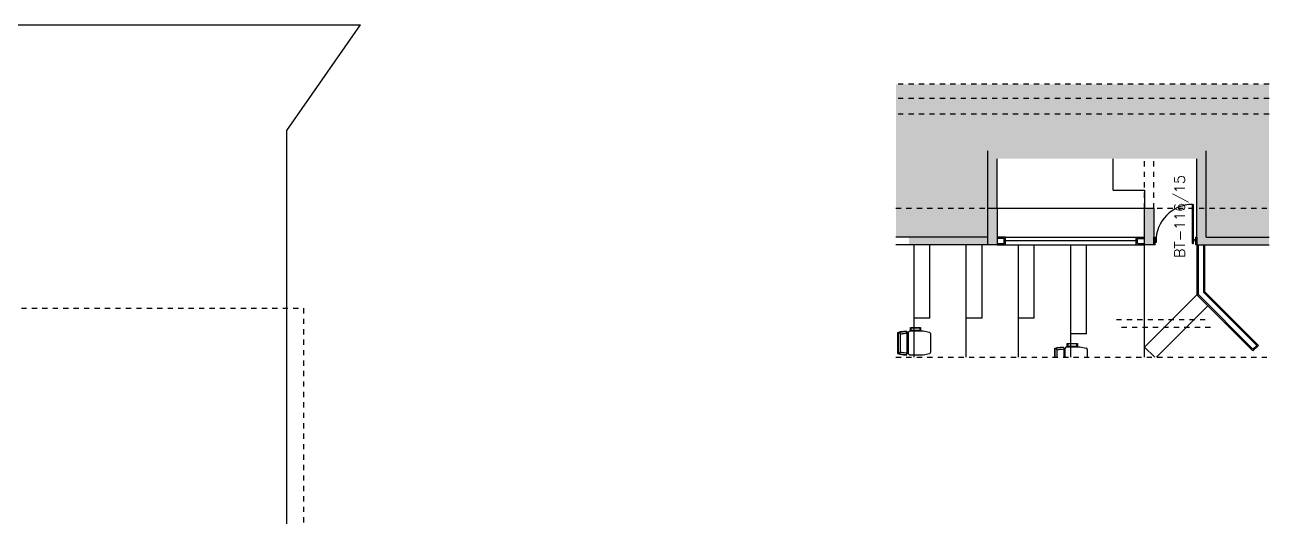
# Model space of a CAD drawing. Header units: metres. Extents: x -31 to 130, y -13 to 69.
# Drawn here: x 92.89 to 116.69, y 47.25 to 56.67 of the extents above; entities that cross this region are included whole.
import ezdxf

# ---------------------------------------------------------------- set-up
doc = ezdxf.new("R2010")
doc.units = ezdxf.units.M
doc.header["$LTSCALE"] = 0.002
doc.header["$MEASUREMENT"] = 0
doc.linetypes.add('DASHDOT', pattern=[1, 0.5, -0.25, 0, -0.25])
doc.linetypes.add('HIDDEN', pattern=[9.525, 6.35, -3.175])
for name, color, linetype in [('ar-alv', 2, 'CONTINUOUS'), ('ar-banc', 1, 'CONTINUOUS'), ('ar-cal', 2, 'CONTINUOUS'), ('ar-estc', 1, 'CONTINUOUS'), ('ar-piso', 1, 'CONTINUOUS'), ('ar-porta', 1, 'CONTINUOUS'), ('ar-proj', 1, 'HIDDEN'), ('ar-reboco', 2, 'CONTINUOUS'), ('DET-PIVO', 2, 'CONTINUOUS'), ('ENDEREÇO', 2, 'CONTINUOUS'), ('esq-01', 1, 'CONTINUOUS'), ('esq-02', 1, 'CONTINUOUS'), ('estc-01', 3, 'CONTINUOUS'), ('h-estc', 3, 'CONTINUOUS'), ('h-terra', 1, 'CONTINUOUS'), ('mob-aud1', 1, 'CONTINUOUS'), ('mob-aud2', 1, 'CONTINUOUS'), ('PROJ-MARCO', 1, 'HIDDEN'), ('ptm', 2, 'CONTINUOUS'), ('SIM', 1, 'CONTINUOUS')]:
    doc.layers.add(name, color=color, linetype=linetype)
doc.styles.add('UNB-100', font='simplex.shx', dxfattribs={"height": 0.2})

# ---------------------------------------------------------------- blocks, each defined once
blk = doc.blocks.new('plr01-01p')
at = {"layer": 'h-estc'}
blk.add_hatch(color=3, dxfattribs=at).paths.add_polyline_path([(0.09, 0.075), (-0.09, 0.075), (-0.09, -0.625), (0.09, -0.625)])
at = {"layer": 'estc-01', "color": 3}
blk.add_lwpolyline([(-0.09, 0.075), (-0.09, -0.625), (0.09, -0.625), (0.09, 0.075)], close=True, dxfattribs=at)
blk = doc.blocks.new('cad-aud-03p')
at = {"layer": 'mob-aud1', "color": 1}
for p, q in [((-0.2, 0), (0.2, 0)), ((-0.23, -0.236), (-0.23, -0.489)), ((-0.202, -0.178), (-0.209, -0.178)), ((-0.202, -0.178), (0.202, -0.178)), ((0.202, -0.207), (-0.202, -0.207)), ((0.202, -0.178), (0.209, -0.178)), ((0.23, -0.489), (0.23, -0.236)), ((-0.23, -0.489), (-0.205, -0.608)), ((-0.177, -0.63), (0.177, -0.63)), ((0.205, -0.608), (0.23, -0.489))]:
    blk.add_line(p, q, dxfattribs=at)
blk.add_lwpolyline([(-0.296, -0.44), (-0.233, -0.44), (-0.233, -0.245), (-0.296, -0.245)], close=True, dxfattribs=at)
for centre, start, end in [((-0.202, -0.236), 90, 180), ((0.202, -0.236), 360, 90), ((-0.177, -0.602), 192.2251, 270), ((0.177, -0.602), 270, 347.7749)]:
    blk.add_arc(centre, 0.0282, start, end, dxfattribs=at)
for points, knots in [([(-0.2, 0), (-0.204, -0.014), (-0.215, -0.046), (-0.223, -0.079), (-0.228, -0.166)], [0, 0, 0, 0, 0.0442844, 0.1009467, 0.1009467, 0.1009467, 0.1009467]), ([(-0.228, -0.166), (-0.227, -0.169), (-0.225, -0.178), (-0.216, -0.178), (-0.209, -0.178)], [0, 0, 0, 0, 0.0076176, 0.02477159, 0.02477159, 0.02477159, 0.02477159]), ([(0.2, 0), (0.204, -0.014), (0.215, -0.046), (0.223, -0.079), (0.228, -0.166)], [0, 0, 0, 0, 0.0442844, 0.1009467, 0.1009467, 0.1009467, 0.1009467]), ([(0.228, -0.166), (0.227, -0.169), (0.225, -0.178), (0.216, -0.178), (0.209, -0.178)], [0, 0, 0, 0, 0.0076176, 0.02477159, 0.02477159, 0.02477159, 0.02477159])]:
    blk.add_open_spline(points, degree=3, knots=knots, dxfattribs=at)
at = {"layer": 'mob-aud2', "color": 1}
for p, q in [((-0.2, 0), (-0.196, -0.008)), ((-0.196, -0.008), (0.196, -0.008)), ((-0.196, -0.023), (-0.196, -0.008)), ((-0.171, -0.048), (0.171, -0.048)), ((-0.033, -0.178), (-0.033, -0.207)), ((0.033, -0.178), (0.033, -0.207)), ((0.196, -0.008), (0.2, 0)), ((0.196, -0.023), (0.196, -0.008)), ((-0.286, -0.255), (-0.296, -0.245)), ((-0.286, -0.43), (-0.296, -0.44)), ((-0.243, -0.255), (-0.233, -0.245)), ((-0.243, -0.43), (-0.233, -0.44))]:
    blk.add_line(p, q, dxfattribs=at)
blk.add_lwpolyline([(-0.243, -0.43), (-0.286, -0.43), (-0.286, -0.255), (-0.243, -0.255)], close=True, dxfattribs=at)
for centre, start, end in [((-0.171, -0.023), 180, 270), ((0.171, -0.023), 270, 360)]:
    blk.add_arc(centre, 0.0245, start, end, dxfattribs=at)
for points, knots in [([(-0.196, -0.008), (-0.2, -0.022), (-0.211, -0.054), (-0.219, -0.087), (-0.223, -0.175)], [0, 0, 0, 0, 0.0442844, 0.1009467, 0.1009467, 0.1009467, 0.1009467]), ([(-0.171, -0.048), (-0.176, -0.062), (-0.183, -0.082), (-0.188, -0.172), (-0.19, -0.178)], [0, 0, 0, 0, 0.04428442, 0.06423992, 0.06423992, 0.06423992, 0.06423992]), ([(0.171, -0.048), (0.176, -0.062), (0.183, -0.082), (0.188, -0.172), (0.19, -0.178)], [0, 0, 0, 0, 0.04428442, 0.06423992, 0.06423992, 0.06423992, 0.06423992]), ([(0.196, -0.008), (0.2, -0.022), (0.211, -0.054), (0.219, -0.087), (0.223, -0.175)], [0, 0, 0, 0, 0.0442844, 0.1009467, 0.1009467, 0.1009467, 0.1009467])]:
    blk.add_open_spline(points, degree=3, knots=knots, dxfattribs=at)

msp = doc.modelspace()

# ---------------------------------------------------------------- hatches: boundary and pattern name
at = {"layer": 'h-estc'}
h = msp.add_hatch(color=1, dxfattribs=at)
h.paths.add_polyline_path([(111.31, 54.263), (111.31, 53.163), (111.49, 53.163), (111.49, 54.113), (115.31, 54.113), (115.31, 53.163), (115.49, 53.163), (115.49, 54.263)])
h.paths.add_polyline_path([(115.49, 53.163), (115.31, 53.163), (115.31, 52.463), (116.693, 52.463), (116.693, 52.613), (115.49, 52.613)])
msp.add_hatch(color=1, dxfattribs=at).paths.add_polyline_path([(111.31, 52.463), (111.31, 52.613), (109.802, 52.613), (109.802, 52.463)])
at = {"layer": 'h-terra'}
h = msp.add_hatch(color=256, dxfattribs=at)
h.paths.add_polyline_path([(111.31, 53.163), (109.552, 53.163), (109.552, 52.613), (111.31, 52.613)])
h.paths.add_polyline_path([(111.31, 54.263), (111.4, 54.263), (111.4, 54.963), (109.552, 54.963), (109.552, 53.163), (111.31, 53.163)])
h.paths.add_polyline_path([(111.4, 55.263), (109.552, 55.263), (109.552, 54.963), (111.4, 54.963)])
h.paths.add_polyline_path([(111.4, 55.537), (109.552, 55.537), (109.552, 55.263), (111.4, 55.263)])
h.paths.add_polyline_path([(114.4, 55.537), (111.4, 55.537), (111.4, 55.263), (114.4, 55.263)])
h.paths.add_polyline_path([(114.4, 55.263), (111.4, 55.263), (111.4, 54.963), (114.4, 54.963)])
h.paths.add_polyline_path([(116.693, 55.537), (114.4, 55.537), (114.4, 55.263), (116.693, 55.263)])
h.paths.add_polyline_path([(116.693, 55.263), (114.4, 55.263), (114.4, 54.963), (116.693, 54.963)])
h.paths.add_polyline_path([(114.4, 54.963), (111.4, 54.963), (111.4, 54.263), (114.4, 54.263)])
h.paths.add_polyline_path([(116.693, 54.963), (114.4, 54.963), (114.4, 54.263), (115.49, 54.263), (115.49, 53.163), (116.693, 53.163)])
h.paths.add_polyline_path([(116.693, 53.163), (115.49, 53.163), (115.49, 52.613), (116.693, 52.613)])

# ---------------------------------------------------------------- linework, layer by layer
at = {"layer": 'ar-alv'}
for p, q in [((111.625, 52.588), (111.49, 52.588)), ((111.49, 52.488), (111.625, 52.488)), ((111.625, 52.488), (111.625, 52.588)), ((114.175, 52.588), (114.31, 52.588)), ((114.175, 52.488), (114.175, 52.588)), ((114.175, 52.488), (114.31, 52.488)), ((115.335, 52.463), (115.335, 51.517)), ((115.435, 52.463), (115.435, 51.559)), ((116.385, 50.467), (115.335, 51.517)), ((116.456, 50.538), (115.435, 51.559)), ((116.385, 50.467), (116.456, 50.538))]:
    msp.add_line(p, q, dxfattribs=at)
at = {"layer": 'ar-banc'}
msp.add_line((111.49, 53.163), (114.31, 53.163), dxfattribs=at)
at = {"layer": 'ar-cal'}
for p, q in [((114.31, 50.507), (115.31, 51.507)), ((114.54, 50.313), (115.522, 51.295)), ((114.31, 50.313), (114.31, 50.507)), ((114.504, 50.313), (114.31, 50.507))]:
    msp.add_line(p, q, dxfattribs=at)
at = {"layer": 'ar-estc'}
for p, q in [((111.31, 53.163), (111.31, 54.263)), ((111.49, 53.163), (111.49, 54.113)), ((115.31, 52.463), (115.31, 54.113)), ((115.49, 52.613), (115.49, 54.263)), ((111.31, 52.613), (109.552, 52.613)), ((115.49, 52.613), (116.693, 52.613)), ((111.31, 52.463), (109.552, 52.463)), ((115.31, 52.463), (116.693, 52.463))]:
    msp.add_line(p, q, dxfattribs=at)
at = {"layer": 'ar-piso'}
for p, q in [((90.5, 56.675), (99.31, 56.675)), ((97.9, 54.65), (99.31, 56.675)), ((97.9, 46.9), (97.9, 54.65)), ((113.71, 53.513), (113.71, 54.113)), ((113.71, 53.513), (114.31, 53.513)), ((114.31, 53.513), (114.31, 53.163)), ((109.9, 50.313), (109.9, 52.463)), ((110.2, 51.063), (110.2, 52.463)), ((110.9, 50.313), (110.9, 52.463)), ((111.2, 51.063), (111.2, 52.463)), ((111.9, 50.313), (111.9, 52.463)), ((112.2, 51.063), (112.2, 52.463)), ((112.9, 50.313), (112.9, 52.463)), ((113.2, 50.763), (113.2, 52.463)), ((114.31, 50.507), (114.31, 52.463)), ((110.2, 51.063), (109.9, 51.063)), ((110.2, 51.063), (109.9, 51.063)), ((111.2, 51.063), (110.9, 51.063)), ((111.2, 51.063), (110.9, 51.063)), ((112.2, 51.063), (111.9, 51.063)), ((112.2, 51.063), (111.9, 51.063)), ((113.2, 50.763), (112.9, 50.763)), ((113.2, 50.763), (112.9, 50.763))]:
    msp.add_line(p, q, dxfattribs=at)
at = {"layer": 'ar-proj'}
for p, q in [((116.693, 55.263), (109.552, 55.263)), ((116.693, 54.963), (109.552, 54.963)), ((114.31, 53.163), (114.31, 54.113)), ((114.49, 53.163), (114.49, 54.113)), ((109.552, 53.163), (116.693, 53.163))]:
    msp.add_line(p, q, dxfattribs=at)
at = {"layer": 'ar-proj', "color": 1}
msp.add_lwpolyline([(93.345, 44.25), (91.62, 44.25), (91.62, 51.25), (98.22, 51.25), (98.22, 44.25), (96.495, 44.25)], dxfattribs=at)
at = {"layer": 'ar-reboco'}
for p, q in [((111.65, 52.613), (111.49, 52.613)), ((111.65, 52.463), (111.65, 52.613)), ((114.15, 52.463), (114.15, 52.613)), ((114.15, 52.613), (114.31, 52.613)), ((111.49, 52.463), (111.65, 52.463)), ((114.15, 52.463), (114.31, 52.463)), ((115.31, 52.463), (115.31, 51.507)), ((115.46, 52.463), (115.46, 51.569)), ((116.385, 50.432), (115.31, 51.507)), ((116.491, 50.538), (115.46, 51.569)), ((116.385, 50.432), (116.491, 50.538))]:
    msp.add_line(p, q, dxfattribs=at)
at = {"layer": 'DET-PIVO'}
msp.add_circle((115.235, 52.538), 0.005, dxfattribs=at)
at = {"layer": 'esq-01', "color": 3}
msp.add_line((114.15, 52.538), (111.65, 52.538), dxfattribs=at)
at = {"layer": 'esq-02'}
for p, q in [((111.65, 52.613), (114.15, 52.613)), ((111.65, 52.463), (114.15, 52.463))]:
    msp.add_line(p, q, dxfattribs=at)
at = {"layer": 'mob-aud1'}
for p, q in [((112.585, 50.48), (112.585, 50.313)), ((112.763, 50.483), (112.763, 50.489)), ((112.763, 50.483), (112.763, 50.313)), ((112.792, 50.313), (112.792, 50.483)), ((112.821, 50.511), (113.074, 50.511)), ((113.074, 50.511), (113.193, 50.485)), ((113.215, 50.458), (113.215, 50.313))]:
    msp.add_line(p, q, dxfattribs=at)
msp.add_lwpolyline([(113.025, 50.577), (113.025, 50.514), (112.83, 50.514), (112.83, 50.577)], close=True, dxfattribs=at)
for centre, start, end in [((112.821, 50.483), 90, 180), ((113.187, 50.458), 0, 77.7749)]:
    msp.add_arc(centre, 0.0282, start, end, dxfattribs=at)
for points, knots in [([(112.585, 50.48), (112.599, 50.485), (112.631, 50.496), (112.664, 50.504), (112.751, 50.508)], [0, 0, 0, 0, 0.0442844, 0.1009467, 0.1009467, 0.1009467, 0.1009467]), ([(112.751, 50.508), (112.754, 50.508), (112.763, 50.506), (112.763, 50.496), (112.763, 50.489)], [0, 0, 0, 0, 0.0076176, 0.02477159, 0.02477159, 0.02477159, 0.02477159])]:
    msp.add_open_spline(points, degree=3, knots=knots, dxfattribs=at)
at = {"layer": 'mob-aud2'}
for p, q in [((112.585, 50.48), (112.593, 50.476)), ((112.593, 50.476), (112.593, 50.313)), ((112.608, 50.476), (112.593, 50.476)), ((112.84, 50.567), (112.83, 50.577)), ((112.84, 50.524), (112.83, 50.514)), ((113.015, 50.567), (113.025, 50.577)), ((113.015, 50.524), (113.025, 50.514)), ((112.633, 50.452), (112.633, 50.313)), ((112.763, 50.313), (112.792, 50.313))]:
    msp.add_line(p, q, dxfattribs=at)
msp.add_lwpolyline([(113.015, 50.524), (113.015, 50.567), (112.84, 50.567), (112.84, 50.524)], close=True, dxfattribs=at)
msp.add_arc((112.608, 50.452), 0.0245, 0, 90, dxfattribs=at)
for points, knots in [([(112.593, 50.476), (112.607, 50.481), (112.639, 50.491), (112.672, 50.5), (112.76, 50.504)], [0, 0, 0, 0, 0.0442844, 0.1009467, 0.1009467, 0.1009467, 0.1009467]), ([(112.633, 50.452), (112.647, 50.456), (112.667, 50.463), (112.757, 50.469), (112.763, 50.471)], [0, 0, 0, 0, 0.04428442, 0.06423992, 0.06423992, 0.06423992, 0.06423992])]:
    msp.add_open_spline(points, degree=3, knots=knots, dxfattribs=at)
at = {"layer": 'PROJ-MARCO'}
for p, q in [((113.771, 51.033), (115.571, 51.033)), ((115.571, 50.883), (113.771, 50.883))]:
    msp.add_line(p, q, dxfattribs=at)
at = {"layer": 'ptm'}
for p, q in [((115.225, 52.488), (115.225, 53.238)), ((115.225, 53.238), (115.245, 53.238)), ((115.245, 52.488), (115.245, 53.238)), ((114.49, 52.463), (114.49, 52.613)), ((114.49, 52.613), (114.515, 52.613)), ((114.515, 52.463), (114.515, 52.613)), ((115.285, 52.613), (115.31, 52.613)), ((115.285, 52.613), (115.285, 52.463)), ((115.31, 52.613), (115.31, 52.463)), ((114.515, 52.463), (114.49, 52.463)), ((114.535, 52.528), (114.515, 52.528)), ((114.535, 52.508), (114.515, 52.508)), ((114.535, 52.528), (114.535, 52.508)), ((115.225, 52.488), (115.245, 52.488)), ((115.265, 52.568), (115.285, 52.568)), ((115.265, 52.548), (115.265, 52.568)), ((115.265, 52.548), (115.285, 52.548)), ((115.31, 52.463), (115.285, 52.463))]:
    msp.add_line(p, q, dxfattribs=at)
at = {"layer": 'ptm', "color": 1}
msp.add_arc((115.23, 52.538), 0.7, 90.4093, 180.8185, dxfattribs=at)
at = {"layer": 'SIM', "linetype": 'DASHDOT', "ltscale": 15}
for p, q in [((116.693, 55.537), (109.552, 55.537)), ((109.552, 50.313), (116.693, 50.313))]:
    msp.add_line(p, q, dxfattribs=at)

# ---------------------------------------------------------------- block references
at = {"layer": 'ar-estc', "xscale": -1, "rotation": 180}
for p in [(111.4, 52.538), (114.4, 52.538)]:
    msp.add_blockref('plr01-01p', p, dxfattribs=at)
at = {"layer": 'ar-porta', "xscale": -1, "rotation": 90}
msp.add_blockref('cad-aud-03p', (109.585, 50.585), dxfattribs=at)

# ---------------------------------------------------------------- texts
at = {"layer": 'ENDEREÇO', "style": 'UNB-100'}
msp.add_text('BT-116/15', height=0.2, rotation=90, dxfattribs=at).set_placement((115.083, 52.212))

doc.saveas('drawing.dxf')
